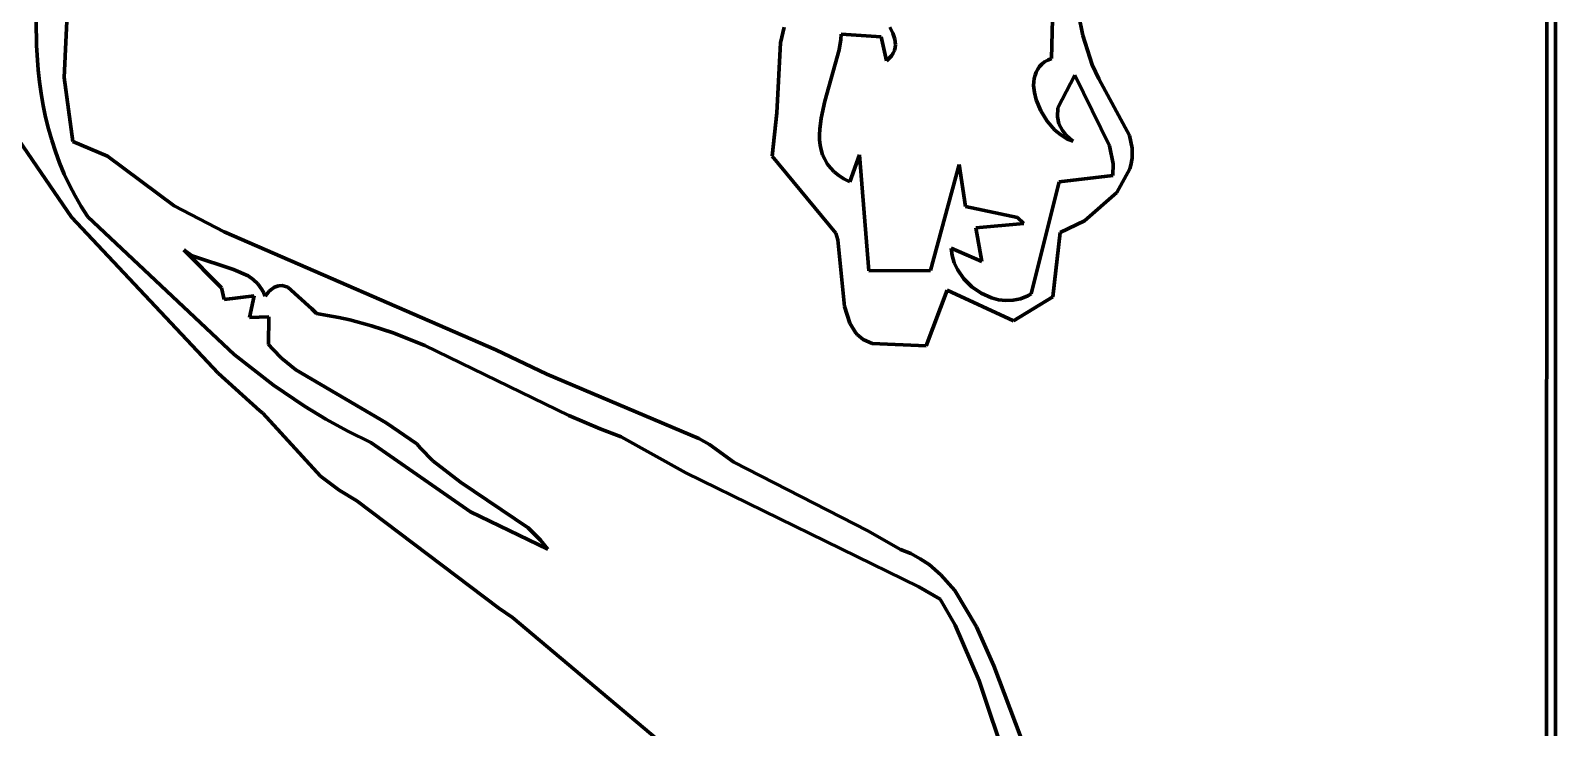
# Model space of a CAD drawing. Header units: millimetres. Extents: x 0 to 4.76, y 0 to 6.67.
# Drawn here: x 3.392 to 4.764, y 3.54 to 4.167 of the extents above; entities that cross this region are included whole.
import ezdxf

# ---------------------------------------------------------------- set-up
doc = ezdxf.new("R2010")
doc.units = ezdxf.units.MM
doc.layers.add('color#010101ff', color=7, linetype='CONTINUOUS', lineweight=100)
doc.layers.add('color#fefefeff', color=7, linetype='CONTINUOUS', lineweight=100)

msp = doc.modelspace()

# ---------------------------------------------------------------- linework, layer by layer
at = {"layer": 'color#010101ff'}
for p, q in [((4.7554, 0.2083), (4.7564, 6.6586)), ((4.7639, 6.6667), (4.7639, 0.1558)), ((3.4284, 4.2536), (3.4224, 4.1246)), ((4.3204, 4.2532), (4.3386, 4.1623)), ((4.3105, 4.1418), (4.3122, 4.2099)), ((3.3974, 4.1533), (3.3971, 4.1751)), ((4.0667, 4.1558), (4.07, 4.1698)), ((4.1209, 4.1589), (4.1194, 4.1494)), ((4.1212, 4.1634), (4.1209, 4.1589)), ((4.1572, 4.161), (4.1212, 4.1634)), ((4.1621, 4.1397), (4.1572, 4.161)), ((4.1651, 4.1699), (4.1678, 4.1645)), ((4.1678, 4.1645), (4.1695, 4.1592)), ((4.1695, 4.1592), (4.1699, 4.1566)), ((4.3386, 4.1623), (4.347, 4.136)), ((3.3988, 4.1316), (3.3974, 4.1533)), ((4.0633, 4.0927), (4.0667, 4.1558)), ((4.1194, 4.1494), (4.1067, 4.1034)), ((4.1665, 4.1442), (4.1645, 4.1419)), ((4.168, 4.1466), (4.1665, 4.1442)), ((4.1691, 4.149), (4.168, 4.1466)), ((4.1697, 4.1515), (4.1691, 4.149)), ((4.17, 4.154), (4.1697, 4.1515)), ((4.1699, 4.1566), (4.17, 4.154)), ((3.4, 4.1208), (3.3988, 4.1316)), ((4.1645, 4.1419), (4.1621, 4.1397)), ((4.2967, 4.1294), (4.2981, 4.132)), ((4.2981, 4.132), (4.2998, 4.1344)), ((4.2998, 4.1344), (4.3019, 4.1366)), ((4.3019, 4.1366), (4.3043, 4.1386)), ((4.3043, 4.1386), (4.3072, 4.1403)), ((4.3072, 4.1403), (4.3105, 4.1418)), ((4.347, 4.136), (4.3532, 4.1234)), ((3.4016, 4.1101), (3.4, 4.1208)), ((3.4224, 4.1246), (3.4301, 4.0669)), ((4.2944, 4.1175), (4.2945, 4.1207)), ((4.2951, 4.111), (4.2944, 4.1175)), ((4.2945, 4.1207), (4.2949, 4.1237)), ((4.2949, 4.1237), (4.2957, 4.1266)), ((4.2957, 4.1266), (4.2967, 4.1294)), ((4.3315, 4.1266), (4.3162, 4.0974)), ((4.3628, 4.0632), (4.3315, 4.1266)), ((4.3532, 4.1234), (4.3807, 4.0725)), ((3.3511, 4.1123), (3.4288, 3.9991)), ((3.4034, 4.0995), (3.4016, 4.1101)), ((4.1067, 4.1034), (4.1032, 4.088)), ((4.2967, 4.1044), (4.2951, 4.111)), ((4.3008, 4.0945), (4.2967, 4.1044)), ((3.4056, 4.0889), (3.4034, 4.0995)), ((3.4082, 4.0785), (3.4056, 4.0889)), ((4.0593, 4.0537), (4.0633, 4.0927)), ((4.3066, 4.0853), (4.3008, 4.0945)), ((4.3162, 4.0974), (4.3158, 4.0891)), ((4.3158, 4.0891), (4.3172, 4.083)), ((3.4112, 4.0681), (3.4082, 4.0785)), ((4.102, 4.078), (4.1018, 4.0731)), ((4.1032, 4.088), (4.102, 4.078)), ((4.3136, 4.0773), (4.3066, 4.0853)), ((4.3188, 4.0729), (4.3136, 4.0773)), ((4.3172, 4.083), (4.3203, 4.077)), ((4.3203, 4.077), (4.3235, 4.073)), ((3.4145, 4.0579), (3.4112, 4.0681)), ((3.4301, 4.0669), (3.4612, 4.0539)), ((4.1018, 4.0731), (4.1019, 4.0684)), ((4.1019, 4.0684), (4.1024, 4.0638)), ((4.1024, 4.0638), (4.1033, 4.0594)), ((4.3243, 4.0695), (4.3188, 4.0729)), ((4.3235, 4.073), (4.3276, 4.0691)), ((4.33, 4.0672), (4.3243, 4.0695)), ((4.3276, 4.0691), (4.33, 4.0672)), ((4.3659, 4.0468), (4.3628, 4.0632)), ((4.3807, 4.0725), (4.3831, 4.061)), ((4.3831, 4.061), (4.3831, 4.0519)), ((3.4182, 4.0477), (3.4145, 4.0579)), ((3.4224, 4.0377), (3.4182, 4.0477)), ((3.4612, 4.0539), (3.5212, 4.0093)), ((4.1166, 3.9847), (4.0593, 4.0537)), ((4.1033, 4.0594), (4.1046, 4.0551)), ((4.1046, 4.0551), (4.1065, 4.051)), ((4.1065, 4.051), (4.1088, 4.047)), ((4.1292, 4.0308), (4.1377, 4.0549)), ((4.1377, 4.0549), (4.1462, 3.9508)), ((4.3831, 4.0519), (4.382, 4.0457)), ((3.427, 4.0279), (3.4224, 4.0377)), ((4.1088, 4.047), (4.1116, 4.0433)), ((4.1116, 4.0433), (4.1151, 4.0398)), ((4.1151, 4.0398), (4.1191, 4.0365)), ((4.1191, 4.0365), (4.1238, 4.0335)), ((4.1238, 4.0335), (4.1292, 4.0308)), ((4.2016, 3.9511), (4.2273, 4.0463)), ((4.2273, 4.0463), (4.2332, 4.0086)), ((4.3174, 4.0309), (4.3658, 4.0365)), ((4.3658, 4.0365), (4.3659, 4.0468)), ((4.3811, 4.0425), (4.3694, 4.0213)), ((4.382, 4.0457), (4.3811, 4.0425)), ((3.4321, 4.0181), (3.427, 4.0279)), ((4.2923, 3.9299), (4.3174, 4.0309)), ((4.3694, 4.0213), (4.3402, 3.9957)), ((3.4376, 4.0086), (3.4321, 4.0181)), ((3.4435, 3.9992), (3.4376, 4.0086)), ((3.5212, 4.0093), (3.5662, 3.9858)), ((4.2332, 4.0086), (4.2798, 3.9988)), ((3.4288, 3.9991), (3.5609, 3.8587)), ((3.5751, 3.8756), (3.4435, 3.9992)), ((4.2856, 3.9933), (4.2423, 3.9893)), ((4.2798, 3.9988), (4.2856, 3.9933)), ((4.3402, 3.9957), (4.3183, 3.9853)), ((3.5662, 3.9858), (3.8107, 3.8798)), ((4.1184, 3.9786), (4.1166, 3.9847)), ((4.1243, 3.9187), (4.1184, 3.9786)), ((4.2423, 3.9893), (4.2479, 3.959)), ((4.3183, 3.9853), (4.3117, 3.9274)), ((3.5374, 3.9641), (3.5298, 3.9695)), ((3.5298, 3.9695), (3.5639, 3.9353)), ((4.2479, 3.959), (4.2201, 3.9712)), ((4.2201, 3.9712), (4.2211, 3.9645)), ((3.5747, 3.952), (3.5374, 3.9641)), ((3.5878, 3.9463), (3.5747, 3.952)), ((4.2211, 3.9645), (4.223, 3.958)), ((4.223, 3.958), (4.2259, 3.9519)), ((4.2259, 3.9519), (4.2316, 3.9435)), ((3.5924, 3.943), (3.5878, 3.9463)), ((3.5966, 3.9389), (3.5924, 3.943)), ((3.6002, 3.9339), (3.5966, 3.9389)), ((3.6184, 3.9374), (3.615, 3.9373)), ((3.6234, 3.936), (3.6184, 3.9374)), ((4.1462, 3.9508), (4.2016, 3.9511)), ((4.2316, 3.9435), (4.2388, 3.9363)), ((3.5639, 3.9353), (3.5662, 3.925)), ((3.5662, 3.925), (3.5932, 3.9283)), ((3.5932, 3.9283), (3.589, 3.9087)), ((3.6018, 3.931), (3.6002, 3.9339)), ((3.6032, 3.9278), (3.6018, 3.931)), ((3.6048, 3.9301), (3.6032, 3.9278)), ((3.6065, 3.9321), (3.6048, 3.9301)), ((3.6082, 3.9337), (3.6065, 3.9321)), ((3.6116, 3.9361), (3.6082, 3.9337)), ((3.615, 3.9373), (3.6116, 3.9361)), ((3.6451, 3.9164), (3.6234, 3.936)), ((4.2167, 3.9334), (4.1976, 3.8834)), ((4.2764, 3.9059), (4.2167, 3.9334)), ((4.2388, 3.9363), (4.2472, 3.9305)), ((4.2472, 3.9305), (4.2564, 3.9264)), ((4.2564, 3.9264), (4.2628, 3.9247)), ((4.2628, 3.9247), (4.2694, 3.924)), ((4.2694, 3.924), (4.276, 3.9242)), ((4.276, 3.9242), (4.2826, 3.9256)), ((4.3117, 3.9274), (4.2764, 3.9059)), ((4.2826, 3.9256), (4.2891, 3.9281)), ((4.2891, 3.9281), (4.2923, 3.9299)), ((3.6492, 3.9123), (3.6451, 3.9164)), ((3.6593, 3.9107), (3.6492, 3.9123)), ((3.6694, 3.9089), (3.6593, 3.9107)), ((4.1292, 3.9038), (4.1243, 3.9187)), ((3.589, 3.9087), (3.6064, 3.9093)), ((3.6064, 3.9093), (3.6062, 3.8845)), ((3.6793, 3.9067), (3.6694, 3.9089)), ((3.6989, 3.9013), (3.6793, 3.9067)), ((3.7181, 3.8949), (3.6989, 3.9013)), ((4.1342, 3.8953), (4.1292, 3.9038)), ((3.6062, 3.8845), (3.6099, 3.8802)), ((3.7466, 3.8837), (3.7181, 3.8949)), ((3.8762, 3.8206), (3.7466, 3.8837)), ((4.1358, 3.8935), (4.1342, 3.8953)), ((4.1411, 3.889), (4.1358, 3.8935)), ((4.1491, 3.8854), (4.1411, 3.889)), ((4.1976, 3.8834), (4.1491, 3.8854)), ((3.6107, 3.848), (3.5751, 3.8756)), ((3.6099, 3.8802), (3.6179, 3.8723)), ((3.6179, 3.8723), (3.6306, 3.8616)), ((3.8107, 3.8798), (3.8566, 3.8579)), ((3.5609, 3.8587), (3.5982, 3.8249)), ((3.6306, 3.8616), (3.712, 3.814)), ((3.8566, 3.8579), (3.9932, 3.7998)), ((3.6386, 3.829), (3.6107, 3.848)), ((3.6578, 3.8172), (3.6386, 3.829)), ((3.5982, 3.8249), (3.601, 3.8228)), ((3.601, 3.8228), (3.653, 3.7661)), ((3.6776, 3.8064), (3.6578, 3.8172)), ((3.712, 3.814), (3.7394, 3.7952)), ((3.9044, 3.8085), (3.8762, 3.8206)), ((3.6981, 3.7964), (3.6776, 3.8064)), ((3.9235, 3.8013), (3.9044, 3.8085)), ((3.9816, 3.769), (3.9235, 3.8013)), ((3.7879, 3.734), (3.6981, 3.7964)), ((3.7394, 3.7952), (3.7428, 3.7911)), ((3.7428, 3.7911), (3.7539, 3.7799)), ((3.9932, 3.7998), (4.0028, 3.7945)), ((4.0028, 3.7945), (4.0246, 3.7787)), ((3.7539, 3.7799), (3.7789, 3.7608)), ((4.0246, 3.7787), (4.1452, 3.7168)), ((3.653, 3.7661), (3.6697, 3.7535)), ((3.7789, 3.7608), (3.8397, 3.7195)), ((4.191, 3.6666), (3.9816, 3.769)), ((3.6697, 3.7535), (3.6856, 3.744)), ((3.6856, 3.744), (3.8132, 3.6473)), ((3.8575, 3.7004), (3.7879, 3.734)), ((3.8397, 3.7195), (3.8508, 3.7085)), ((3.8508, 3.7085), (3.8575, 3.7004)), ((4.1452, 3.7168), (4.1747, 3.7002)), ((4.1747, 3.7002), (4.1839, 3.6964)), ((4.1839, 3.6964), (4.1924, 3.6918)), ((4.1924, 3.6918), (4.2003, 3.6865)), ((4.2003, 3.6865), (4.211, 3.6773)), ((4.211, 3.6773), (4.2234, 3.6632)), ((4.2102, 3.6555), (4.191, 3.6666)), ((4.2234, 3.6632), (4.2431, 3.6305)), ((4.2239, 3.632), (4.2102, 3.6555)), ((3.8132, 3.6473), (3.8257, 3.639)), ((3.8257, 3.639), (3.9807, 3.5087)), ((4.2454, 3.5819), (4.2239, 3.632)), ((4.2431, 3.6305), (4.2585, 3.5955)), ((4.2585, 3.5955), (4.397, 3.2325)), ((4.2826, 3.4715), (4.2454, 3.5819))]:
    msp.add_line(p, q, dxfattribs=at)
at = {"layer": 'color#fefefeff'}
for p, q in [((4.7564, 6.6586), (4.7554, 0.2083)), ((3.4224, 4.1246), (3.4284, 4.2536)), ((4.3386, 4.1623), (4.3204, 4.2532)), ((4.3122, 4.2099), (4.3105, 4.1418)), ((3.3971, 4.1751), (3.3974, 4.1533)), ((4.07, 4.1698), (4.0667, 4.1558)), ((4.1194, 4.1494), (4.1209, 4.1589)), ((4.1209, 4.1589), (4.1212, 4.1634)), ((4.1212, 4.1634), (4.1572, 4.161)), ((4.1572, 4.161), (4.1621, 4.1397)), ((4.1678, 4.1645), (4.1651, 4.1699)), ((4.1695, 4.1592), (4.1678, 4.1645)), ((4.1699, 4.1566), (4.1695, 4.1592)), ((4.347, 4.136), (4.3386, 4.1623)), ((3.3974, 4.1533), (3.3988, 4.1316)), ((4.0667, 4.1558), (4.0633, 4.0927)), ((4.1067, 4.1034), (4.1194, 4.1494)), ((4.1645, 4.1419), (4.1665, 4.1442)), ((4.1665, 4.1442), (4.168, 4.1466)), ((4.168, 4.1466), (4.1691, 4.149)), ((4.1691, 4.149), (4.1697, 4.1515)), ((4.1697, 4.1515), (4.17, 4.154)), ((4.17, 4.154), (4.1699, 4.1566)), ((3.3988, 4.1316), (3.4, 4.1208)), ((4.1621, 4.1397), (4.1645, 4.1419)), ((4.2981, 4.132), (4.2967, 4.1294)), ((4.2998, 4.1344), (4.2981, 4.132)), ((4.3019, 4.1366), (4.2998, 4.1344)), ((4.3043, 4.1386), (4.3019, 4.1366)), ((4.3072, 4.1403), (4.3043, 4.1386)), ((4.3105, 4.1418), (4.3072, 4.1403)), ((4.3532, 4.1234), (4.347, 4.136)), ((3.4, 4.1208), (3.4016, 4.1101)), ((3.4301, 4.0669), (3.4224, 4.1246)), ((4.2945, 4.1207), (4.2944, 4.1175)), ((4.2944, 4.1175), (4.2951, 4.111)), ((4.2949, 4.1237), (4.2945, 4.1207)), ((4.2957, 4.1266), (4.2949, 4.1237)), ((4.2967, 4.1294), (4.2957, 4.1266)), ((4.3162, 4.0974), (4.3315, 4.1266)), ((4.3315, 4.1266), (4.3628, 4.0632)), ((4.3807, 4.0725), (4.3532, 4.1234)), ((3.4288, 3.9991), (3.3511, 4.1123)), ((3.4016, 4.1101), (3.4034, 4.0995)), ((4.1032, 4.088), (4.1067, 4.1034)), ((4.2951, 4.111), (4.2967, 4.1044)), ((4.2967, 4.1044), (4.3008, 4.0945)), ((3.4034, 4.0995), (3.4056, 4.0889)), ((3.4056, 4.0889), (3.4082, 4.0785)), ((4.0633, 4.0927), (4.0593, 4.0537)), ((4.3008, 4.0945), (4.3066, 4.0853)), ((4.3158, 4.0891), (4.3162, 4.0974)), ((4.3172, 4.083), (4.3158, 4.0891)), ((3.4082, 4.0785), (3.4112, 4.0681)), ((4.1018, 4.0731), (4.102, 4.078)), ((4.102, 4.078), (4.1032, 4.088)), ((4.3066, 4.0853), (4.3136, 4.0773)), ((4.3136, 4.0773), (4.3188, 4.0729)), ((4.3203, 4.077), (4.3172, 4.083)), ((4.3235, 4.073), (4.3203, 4.077)), ((3.4112, 4.0681), (3.4145, 4.0579)), ((3.4612, 4.0539), (3.4301, 4.0669)), ((4.1019, 4.0684), (4.1018, 4.0731)), ((4.1024, 4.0638), (4.1019, 4.0684)), ((4.1033, 4.0594), (4.1024, 4.0638)), ((4.3188, 4.0729), (4.3243, 4.0695)), ((4.3276, 4.0691), (4.3235, 4.073)), ((4.3243, 4.0695), (4.33, 4.0672)), ((4.33, 4.0672), (4.3276, 4.0691)), ((4.3628, 4.0632), (4.3659, 4.0468)), ((4.3831, 4.061), (4.3807, 4.0725)), ((4.3831, 4.0519), (4.3831, 4.061)), ((3.4145, 4.0579), (3.4182, 4.0477)), ((3.4182, 4.0477), (3.4224, 4.0377)), ((3.5212, 4.0093), (3.4612, 4.0539)), ((4.0593, 4.0537), (4.1166, 3.9847)), ((4.1046, 4.0551), (4.1033, 4.0594)), ((4.1065, 4.051), (4.1046, 4.0551)), ((4.1088, 4.047), (4.1065, 4.051)), ((4.1377, 4.0549), (4.1292, 4.0308)), ((4.1462, 3.9508), (4.1377, 4.0549)), ((4.382, 4.0457), (4.3831, 4.0519)), ((3.4224, 4.0377), (3.427, 4.0279)), ((4.1116, 4.0433), (4.1088, 4.047)), ((4.1151, 4.0398), (4.1116, 4.0433)), ((4.1191, 4.0365), (4.1151, 4.0398)), ((4.1238, 4.0335), (4.1191, 4.0365)), ((4.1292, 4.0308), (4.1238, 4.0335)), ((4.2273, 4.0463), (4.2016, 3.9511)), ((4.2332, 4.0086), (4.2273, 4.0463)), ((4.3658, 4.0365), (4.3174, 4.0309)), ((4.3659, 4.0468), (4.3658, 4.0365)), ((4.3694, 4.0213), (4.3811, 4.0425)), ((4.3811, 4.0425), (4.382, 4.0457)), ((3.427, 4.0279), (3.4321, 4.0181)), ((4.3174, 4.0309), (4.2923, 3.9299)), ((4.3402, 3.9957), (4.3694, 4.0213)), ((3.4321, 4.0181), (3.4376, 4.0086)), ((3.4376, 4.0086), (3.4435, 3.9992)), ((3.5662, 3.9858), (3.5212, 4.0093)), ((4.2798, 3.9988), (4.2332, 4.0086)), ((3.5609, 3.8587), (3.4288, 3.9991)), ((3.4435, 3.9992), (3.5751, 3.8756)), ((4.2423, 3.9893), (4.2856, 3.9933)), ((4.2856, 3.9933), (4.2798, 3.9988)), ((4.3183, 3.9853), (4.3402, 3.9957)), ((3.8107, 3.8798), (3.5662, 3.9858)), ((4.1166, 3.9847), (4.1184, 3.9786)), ((4.1184, 3.9786), (4.1243, 3.9187)), ((4.2479, 3.959), (4.2423, 3.9893)), ((4.3117, 3.9274), (4.3183, 3.9853)), ((3.5639, 3.9353), (3.5298, 3.9695)), ((3.5298, 3.9695), (3.5374, 3.9641)), ((4.2211, 3.9645), (4.2201, 3.9712)), ((4.2201, 3.9712), (4.2479, 3.959)), ((3.5374, 3.9641), (3.5747, 3.952)), ((3.5747, 3.952), (3.5878, 3.9463)), ((4.223, 3.958), (4.2211, 3.9645)), ((4.2259, 3.9519), (4.223, 3.958)), ((4.2316, 3.9435), (4.2259, 3.9519)), ((3.5878, 3.9463), (3.5924, 3.943)), ((3.5924, 3.943), (3.5966, 3.9389)), ((3.5966, 3.9389), (3.6002, 3.9339)), ((3.615, 3.9373), (3.6184, 3.9374)), ((3.6184, 3.9374), (3.6234, 3.936)), ((4.2016, 3.9511), (4.1462, 3.9508)), ((4.2388, 3.9363), (4.2316, 3.9435)), ((3.5662, 3.925), (3.5639, 3.9353)), ((3.5932, 3.9283), (3.5662, 3.925)), ((3.589, 3.9087), (3.5932, 3.9283)), ((3.6002, 3.9339), (3.6018, 3.931)), ((3.6018, 3.931), (3.6032, 3.9278)), ((3.6032, 3.9278), (3.6048, 3.9301)), ((3.6048, 3.9301), (3.6065, 3.9321)), ((3.6065, 3.9321), (3.6082, 3.9337)), ((3.6082, 3.9337), (3.6116, 3.9361)), ((3.6116, 3.9361), (3.615, 3.9373)), ((3.6234, 3.936), (3.6451, 3.9164)), ((4.1976, 3.8834), (4.2167, 3.9334)), ((4.2167, 3.9334), (4.2764, 3.9059)), ((4.2472, 3.9305), (4.2388, 3.9363)), ((4.2564, 3.9264), (4.2472, 3.9305)), ((4.2628, 3.9247), (4.2564, 3.9264)), ((4.2694, 3.924), (4.2628, 3.9247)), ((4.276, 3.9242), (4.2694, 3.924)), ((4.2826, 3.9256), (4.276, 3.9242)), ((4.2764, 3.9059), (4.3117, 3.9274)), ((4.2891, 3.9281), (4.2826, 3.9256)), ((4.2923, 3.9299), (4.2891, 3.9281)), ((3.6451, 3.9164), (3.6492, 3.9123)), ((3.6492, 3.9123), (3.6593, 3.9107)), ((3.6593, 3.9107), (3.6694, 3.9089)), ((4.1243, 3.9187), (4.1292, 3.9038)), ((3.6064, 3.9093), (3.589, 3.9087)), ((3.6062, 3.8845), (3.6064, 3.9093)), ((3.6694, 3.9089), (3.6793, 3.9067)), ((3.6793, 3.9067), (3.6989, 3.9013)), ((3.6989, 3.9013), (3.7181, 3.8949)), ((4.1292, 3.9038), (4.1342, 3.8953)), ((3.6099, 3.8802), (3.6062, 3.8845)), ((3.7181, 3.8949), (3.7466, 3.8837)), ((3.7466, 3.8837), (3.8762, 3.8206)), ((4.1342, 3.8953), (4.1358, 3.8935)), ((4.1358, 3.8935), (4.1411, 3.889)), ((4.1411, 3.889), (4.1491, 3.8854)), ((4.1491, 3.8854), (4.1976, 3.8834)), ((3.5751, 3.8756), (3.6107, 3.848)), ((3.6179, 3.8723), (3.6099, 3.8802)), ((3.6306, 3.8616), (3.6179, 3.8723)), ((3.8566, 3.8579), (3.8107, 3.8798)), ((3.5982, 3.8249), (3.5609, 3.8587)), ((3.712, 3.814), (3.6306, 3.8616)), ((3.9932, 3.7998), (3.8566, 3.8579)), ((3.6107, 3.848), (3.6386, 3.829)), ((3.6386, 3.829), (3.6578, 3.8172)), ((3.601, 3.8228), (3.5982, 3.8249)), ((3.653, 3.7661), (3.601, 3.8228)), ((3.6578, 3.8172), (3.6776, 3.8064)), ((3.7394, 3.7952), (3.712, 3.814)), ((3.8762, 3.8206), (3.9044, 3.8085)), ((3.6776, 3.8064), (3.6981, 3.7964)), ((3.9044, 3.8085), (3.9235, 3.8013)), ((3.9235, 3.8013), (3.9816, 3.769)), ((3.6981, 3.7964), (3.7879, 3.734)), ((3.7428, 3.7911), (3.7394, 3.7952)), ((3.7539, 3.7799), (3.7428, 3.7911)), ((4.0028, 3.7945), (3.9932, 3.7998)), ((4.0246, 3.7787), (4.0028, 3.7945)), ((3.7789, 3.7608), (3.7539, 3.7799)), ((4.1452, 3.7168), (4.0246, 3.7787)), ((3.6697, 3.7535), (3.653, 3.7661)), ((3.8397, 3.7195), (3.7789, 3.7608)), ((3.9816, 3.769), (4.191, 3.6666)), ((3.6856, 3.744), (3.6697, 3.7535)), ((3.8132, 3.6473), (3.6856, 3.744)), ((3.7879, 3.734), (3.8575, 3.7004)), ((3.8508, 3.7085), (3.8397, 3.7195)), ((3.8575, 3.7004), (3.8508, 3.7085)), ((4.1747, 3.7002), (4.1452, 3.7168)), ((4.1839, 3.6964), (4.1747, 3.7002)), ((4.1924, 3.6918), (4.1839, 3.6964)), ((4.2003, 3.6865), (4.1924, 3.6918)), ((4.211, 3.6773), (4.2003, 3.6865)), ((4.2234, 3.6632), (4.211, 3.6773)), ((4.191, 3.6666), (4.2102, 3.6555)), ((4.2431, 3.6305), (4.2234, 3.6632)), ((4.2102, 3.6555), (4.2239, 3.632)), ((3.8257, 3.639), (3.8132, 3.6473)), ((3.9807, 3.5087), (3.8257, 3.639)), ((4.2239, 3.632), (4.2454, 3.5819)), ((4.2585, 3.5955), (4.2431, 3.6305)), ((4.397, 3.2325), (4.2585, 3.5955)), ((4.2454, 3.5819), (4.2826, 3.4715))]:
    msp.add_line(p, q, dxfattribs=at)

doc.saveas('drawing.dxf')
